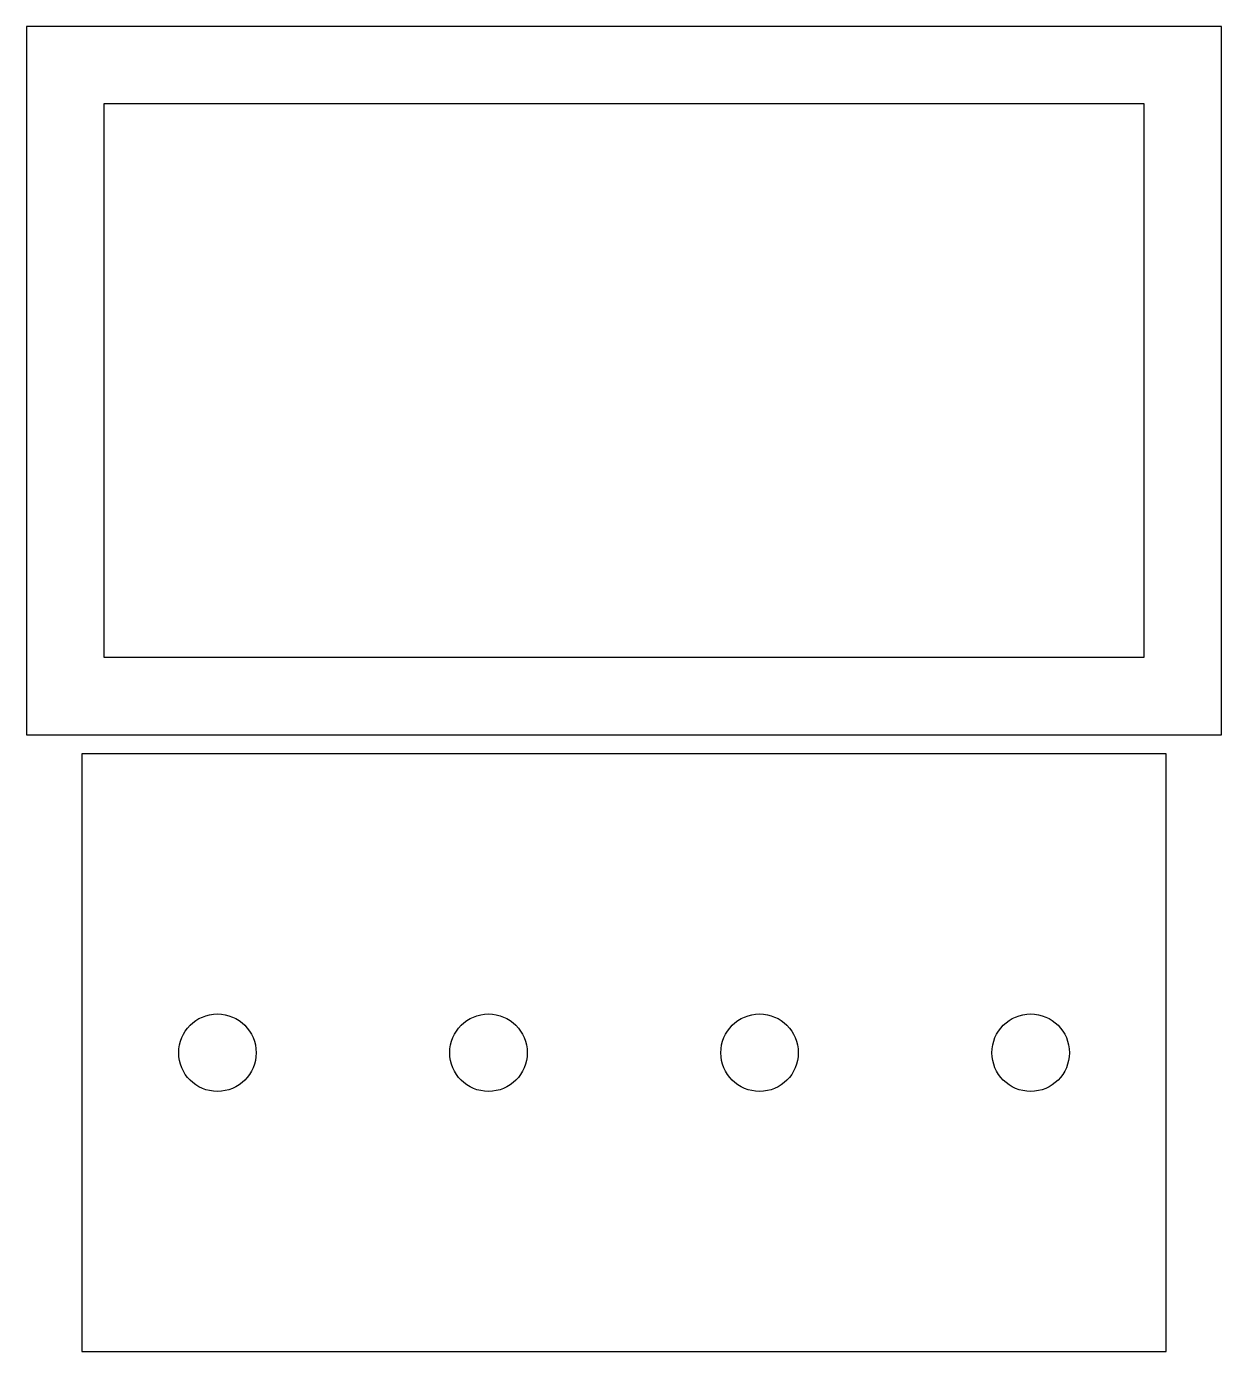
# Model space of a CAD drawing. Header units: millimetres. Extents: x 2632 to 2740, y 1350 to 1470.
import ezdxf

# ---------------------------------------------------------------- set-up
doc = ezdxf.new("R2010")
doc.units = ezdxf.units.MM

msp = doc.modelspace()

# ---------------------------------------------------------------- linework, layer by layer
for points in [[(2632.25, 1406.12), (2740.25, 1406.12), (2740.25, 1470.12), (2632.25, 1470.12)], [(2639.25, 1413.12), (2733.25, 1413.12), (2733.25, 1463.12), (2639.25, 1463.12)]]:
    msp.add_lwpolyline(points, close=True)
msp.add_lwpolyline([(2637.25, 1350.39), (2735.25, 1350.39), (2735.25, 1404.39), (2637.25, 1404.39), (2637.25, 1350.39)])
for centre in [(2649.5, 1377.39), (2674, 1377.39), (2698.5, 1377.39), (2723, 1377.39)]:
    msp.add_circle(centre, 3.5)

doc.saveas('drawing.dxf')
